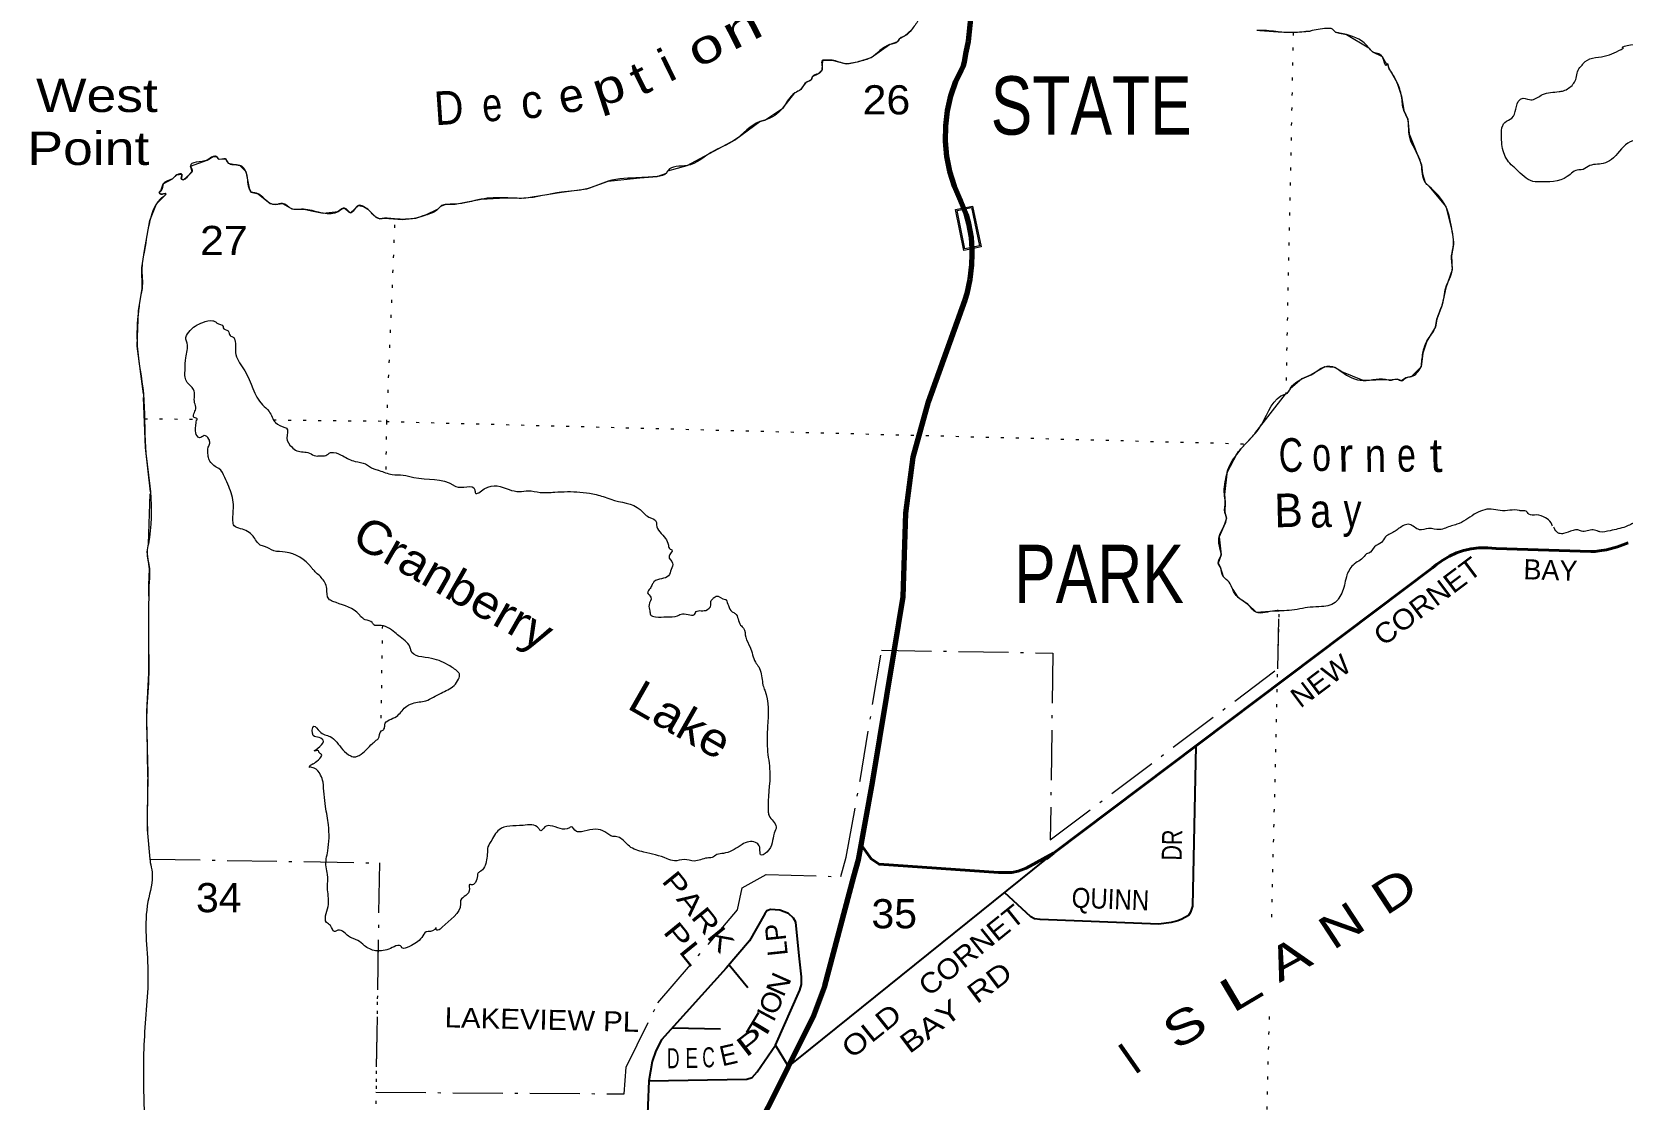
# Model space of a CAD drawing. Header units: feet. Extents: x -493433 to -244333, y 184684 to 373072.
# Drawn here: x -408154 to -398609, y 329638 to 336042 of the extents above; entities that cross this region are included whole.
import ezdxf
from ezdxf.enums import TextEntityAlignment as Align

# ---------------------------------------------------------------- set-up
doc = ezdxf.new("R2010")
doc.units = ezdxf.units.FT
doc.header["$LTSCALE"] = 60
doc.linetypes.add('DOT_DASHED', pattern=[7.7, 5, -1.2, 0.3, -1.2])
doc.linetypes.add('DOTTED', pattern=[1.5, 0.3, -1.2])
for name, color, linetype, lineweight in [('23', 7, 'Continuous', 70), ('26', 7, 'Continuous', 40), ('27', 7, 'Continuous', 13), ('29', 7, 'Continuous', 25), ('30', 7, 'Continuous', 13), ('39', 7, 'Continuous', 13), ('41', 7, 'Continuous', 13), ('44', 7, 'DOT_DASHED', 13), ('59', 7, 'Continuous', 13), ('7', 7, 'DOTTED', 13)]:
    doc.layers.add(name, color=color, linetype=linetype, lineweight=lineweight)
doc.layers.add('42', color=7, linetype='Continuous')

msp = doc.modelspace()

# ---------------------------------------------------------------- linework, layer by layer
at = {"layer": '23'}
for points in [[(-402979.08, 332323.97), (-402924.91, 332652.67), (-402908.06, 333154.85), (-402865.19, 333490.84), (-402772.01, 333821.48), (-402551.65, 334433.89), (-402540.33, 334471.35), (-402521.34, 334557.25), (-402511.42, 334644.66), (-402510.9, 334707.62), (-402510.64, 334740.71), (-402514.76, 334808.44), (-402530.41, 334891.61), (-402543.18, 334943.99), (-402580.04, 335031.57), (-402580.04, 335031.57), (-402617.15, 335116.73), (-402644.19, 335204.49), (-402661.91, 335294.59), (-402670.11, 335386.05), (-402668.7, 335477.87), (-402657.71, 335569.04), (-402637.25, 335658.56), (-402607.54, 335745.45), (-402574.36, 335812.53), (-402562.02, 335837.57), (-402557.02, 335862.53), (-402545.44, 335920.42), (-402532.38, 335985.66), (-402512.35, 336177.33)], [(-403219.68, 330973.51), (-403193.22, 331073.07), (-403108.74, 331537.15), (-402979.08, 332323.97)], [(-403612.1, 329834.57), (-403465.41, 330131.44), (-403394.09, 330317.31), (-403219.68, 330973.51)], [(-404403.84, 325759.67), (-404352.17, 325823.76), (-404304.12, 325894.32), (-404256.74, 325971.6), (-404217.71, 326053.41), (-404187.43, 326138.85), (-404166.26, 326226.99), (-404154.41, 326316.86), (-404152.68, 326381.79), (-404152.01, 326406.79), (-404150.76, 326431.79), (-404116.01, 327643.4), (-404069.02, 328062.02), (-403996.91, 328595.05), (-403928.82, 329091.64), (-403913.76, 329181.76), (-403889.37, 329269.81), (-403855.9, 329354.83), (-403847.76, 329371.51), (-403835.56, 329396.51), (-403821.17, 329421.51), (-403690.92, 329675.06), (-403612.1, 329834.57)]]:
    msp.add_lwpolyline(points, dxfattribs=at)
at = {"layer": '26'}
for points in [[(-402064, 331080.6), (-402022.18, 331114.27), (-399747.35, 332825.34), (-399722.35, 332844.96), (-399697.35, 332863.63), (-399685.4, 332872.56), (-399645.77, 332896.14), (-399603.9, 332915.46), (-399560.24, 332930.29), (-399515.26, 332940.47), (-399469.47, 332945.9), (-399423.36, 332946.51), (-399414.48, 332945.8), (-399367.22, 332941.99), (-399364.48, 332941.9), (-398796.79, 332924), (-398771.84, 332923.21), (-398746.79, 332927.1), (-398703.81, 332933.78), (-398637.3, 332951.39), (-398573, 332975.86)], [(-402022.18, 331114.27), (-402186.51, 331023.76), (-402233.17, 331006.78), (-402271.65, 330998.43), (-402351.96, 330998.29), (-403068.07, 331047.73), (-403115.56, 331078.93), (-403176.75, 331163.56)]]:
    msp.add_lwpolyline(points, dxfattribs=at)
at = {"layer": '29'}
for p, q in [((-403968.1, 330443.7), (-403856.93, 330306.9)), ((-404308.69, 330066.43), (-404021.03, 330059.49)), ((-403612.1, 329834.57), (-403691.21, 329961.25))]:
    msp.add_line(p, q, dxfattribs=at)
for points in [[(-401166.84, 331757.64), (-401187.25, 330796.23), (-401199.48, 330759.9), (-401212.64, 330740.82), (-401252.39, 330718.29), (-401274.95, 330708.49), (-401316.49, 330696.95), (-401389.29, 330688.83), (-402101.2, 330715.42), (-402135.82, 330720.04), (-402157.53, 330731.77), (-402315.5, 330878.11)], [(-403612.1, 329834.57), (-403562.1, 329874.41), (-402064, 331080.6)], [(-403691.21, 329961.25), (-403544.38, 330291.27), (-403534.46, 330325.19), (-403534.46, 330371.37), (-403548.18, 330498.37), (-403569.08, 330699.25), (-403582.04, 330723.91), (-403612.93, 330752.36), (-403664.25, 330771.08), (-403721.41, 330775.45), (-403742.18, 330768.52), (-403755.27, 330750.01), (-403845.81, 330588.21), (-403986.82, 330422.96), (-404374.83, 329993.17), (-404409.18, 329928.04), (-404429.95, 329863.39), (-404450.12, 329748.78), (-404469.08, 329304.72)], [(-404450.12, 329748.78), (-403862.19, 329757.17), (-403829.88, 329768.72), (-403799.88, 329801.04), (-403691.21, 329961.25)]]:
    msp.add_lwpolyline(points, dxfattribs=at)
at = {"layer": '39'}
for points in [[(-402459.69, 336402.13), (-402537.41, 336385.85), (-402616.96, 336342.79), (-402726.52, 336319.4), (-402769.58, 336292.25), (-402781.68, 336292.57), (-402802.41, 336270.91), (-402823.85, 336142.27), (-402834.71, 336112.27), (-402874.51, 336054.77), (-402913.79, 336017.44), (-402944.46, 336002.08), (-402957.02, 335984.24), (-403005.92, 335965.33), (-403116.87, 335887.46), (-403190.12, 335863.13), (-403267.11, 335850.99), (-403351.33, 335871.35), (-403397.71, 335872.56), (-403405.78, 335872.77), (-403411.3, 335814.38), (-403434.09, 335790.74), (-403468.83, 335773.48), (-403475.35, 335755.48), (-403503.99, 335740.08), (-403539.4, 335696.58), (-403574.24, 335675.28), (-403647.19, 335584.32), (-403753.94, 335512.41), (-403784.45, 335503.12), (-403936.59, 335392.01), (-404075.66, 335318.91), (-404220.93, 335239.92), (-404336.74, 335208.62), (-404345.16, 335194.7), (-404400.16, 335173.93), (-404505.27, 335166.56), (-404695.48, 335145.26), (-404823.75, 335100.15), (-404975.59, 335079.87), (-405200.48, 335043.32), (-405311.38, 335046.19), (-405456.86, 335037.87), (-405613, 335007.6), (-405673.59, 335005.14), (-405700.07, 334995.73), (-405714.59, 334979.96), (-405792.24, 334941.61), (-405849.16, 334924.91), (-405932.09, 334916.97), (-406020.71, 334923.32), (-406036.84, 334923.73), (-406065.17, 334920.43), (-406093.08, 334933.27), (-406138.33, 334978.85), (-406164.18, 334993.65), (-406194.27, 335000.49), (-406241.84, 334955.3), (-406277.41, 334984.48), (-406293.64, 334980.86), (-406316.29, 334963.28), (-406405.32, 334953.49), (-406511.67, 334976.43), (-406535.86, 334977.06), (-406594.29, 334980.59), (-406649.97, 335012.32), (-406692.52, 335005.35), (-406722.61, 335012.18), (-406795.78, 335070.61), (-406837.91, 335079.77)], [(-399814.9, 334031.32), (-399804.73, 334113.81), (-399780.69, 334185.86), (-399730.09, 334271.34), (-399720.84, 334317.53), (-399688.37, 334403.48), (-399667.6, 334505.9), (-399628.52, 334613.88), (-399632.41, 334698.76), (-399620.62, 334765.06), (-399620.26, 334779.18), (-399628.75, 334841.99), (-399667.22, 334994.38), (-399769.03, 335116.13), (-399790.64, 335138.89), (-399807.5, 335189.79), (-399814.18, 335244.47), (-399842.56, 335317.88), (-399888.13, 335430.09), (-399895.99, 335517.09), (-399918.85, 335570.17), (-399932.82, 335655.31), (-399960.89, 335740.82), (-400003.4, 335814.59), (-400009.19, 335824.84), (-400016.64, 335849.26), (-400020.83, 335843.31), (-400049.78, 335894.53), (-400107.59, 335922.27), (-400129.15, 335947.06), (-400264.35, 336025.26), (-400304.48, 336034.38), (-400328.52, 336041.06), (-400348.27, 336057.73), (-400382.44, 336062.65), (-400481.71, 336047.07), (-400582.84, 336037.58), (-400673.52, 336041.96), (-400784.27, 336050.89), (-400802.22, 336049.87)], [(-398599.97, 335943.24), (-398601.84, 335943.66), (-398498.38, 335965.19), (-398464.2, 335960.27), (-398454.02, 335964.04), (-398398.03, 335944.41), (-398394.3, 335932.21), (-398380.4, 335923.77), (-398369.17, 335889.16), (-398334.78, 335813.58), (-398326.46, 335744.73), (-398330.02, 335684.26), (-398364.14, 335612.48), (-398377.01, 335582.54), (-398414.44, 335539.1), (-398416.87, 335523.01), (-398450.26, 335479.48), (-398460.51, 335473.68), (-398518.77, 335404.56), (-398574.03, 335373.69), (-398673.39, 335275.35), (-398722.4, 335252.4), (-398813.65, 335234.59), (-398854.55, 335213.44), (-398868.67, 335213.81), (-398938.3, 335173.24), (-399110.62, 335141.38), (-399130.78, 335141.91), (-399232.07, 335205.1), (-399255.7, 335227.93), (-399265.58, 335236.25), (-399320.03, 335316.4), (-399333.52, 335419.7), (-399325.93, 335480.06), (-399313.36, 335497.89), (-399270.31, 335525.03), (-399223.11, 335634.83), (-399214.89, 335640.68), (-399164.58, 335635.32), (-399148.45, 335634.91), (-399087.13, 335665.61), (-398987.82, 335683.21), (-398961.46, 335688.58), (-398903.96, 335727.46), (-398887.11, 335755.28), (-398863.08, 335827.32), (-398856.87, 335833.22), (-398842.24, 335853.03), (-398716.04, 335896.17), (-398601.84, 335943.66)], [(-406837.91, 335079.77), (-406849.39, 335104.29), (-406869.06, 335203.71), (-406906.43, 335241.01), (-406974.69, 335254.9), (-406992.22, 335279.57), (-407034.61, 335278.66), (-407046.35, 335293.1), (-407066.51, 335293.62), (-407101.36, 335272.32), (-407201.14, 335236.56), (-407191.87, 335204.01), (-407206.4, 335188.24), (-407212.61, 335182.35), (-407243.57, 335154.89), (-407255.62, 335157.22), (-407252.83, 335187.43), (-407283.17, 335184.18), (-407310, 335160.66), (-407365.27, 335129.8), (-407380.46, 335087.8), (-407390.76, 335079.99), (-407378.96, 335067.57), (-407350.63, 335070.87), (-407350.79, 335064.82), (-407361.12, 335055), (-407406.67, 335009.75), (-407445.53, 334909.83), (-407478.33, 334731.03), (-407493.11, 334626.45), (-407492.26, 334501.27), (-407499.28, 334463.1), (-407513.75, 334370.62), (-407521.21, 334156.85), (-407484.16, 333869.24), (-407472.16, 333547.98), (-407442.61, 333282.79), (-407454.61, 332970.22), (-407461.89, 332921.97), (-407448.33, 332820.69), (-407450.85, 332721.84), (-407451.67, 332689.56), (-407454.05, 332358.59), (-407452.22, 332193.02), (-407464.13, 331963.22), (-407457.97, 331571.46), (-407459.95, 331256.63), (-407444.96, 331077.88)], [(-407163.33, 333711.55), (-407161.11, 333719.57), (-407179.05, 333728.1), (-407169.65, 333780.34), (-407176.79, 333816.86), (-407182.84, 333895.74), (-407225.98, 333945.31), (-407234.2, 334018.19), (-407230.44, 334086.72), (-407222.18, 334173.31), (-407229.63, 334197.72), (-407212.42, 334239.67), (-407173.13, 334277), (-407128.21, 334298.04), (-407067.41, 334308.58), (-407051.43, 334302.1), (-407045.54, 334295.9), (-407005.73, 334274.68), (-407005.93, 334266.61), (-406976.15, 334247.67), (-406962.75, 334219.06), (-406944.82, 334210.52), (-406935.15, 334194.12), (-406932.19, 334151.65), (-406929.33, 334105.15), (-406875.3, 334008.87), (-406769.55, 333804.27), (-406730.19, 333764.91), (-406691.56, 333697.29), (-406635.83, 333667.58), (-406625.85, 333663.28), (-406623.3, 333604.67), (-406594.4, 333551.44), (-406562.7, 333528.42), (-406488.41, 333514.38), (-406448.5, 333497.2), (-406422.23, 333498.53), (-406389.92, 333499.71), (-406361.23, 333517.13), (-406343.02, 333518.68), (-406287.09, 333497.04), (-406213.25, 333464.85), (-406151.1, 333449.1), (-406101.41, 333419.55), (-406075.36, 333412.82), (-406069.36, 333410.64), (-405991.29, 333386.41), (-405924.8, 333382.67), (-405860.59, 333368.89), (-405623.69, 333322.37), (-405609.79, 333313.94), (-405495.26, 333294.82), (-405491.75, 333274.54), (-405438.66, 333299.4), (-405289.45, 333295.53), (-405227.19, 333283.82), (-405174.62, 333288.51), (-405102.23, 333278.55), (-405015.43, 333280.33), (-404864.11, 333280.44), (-404787.69, 333270.38), (-404703.57, 333245.99), (-404679.58, 333237.3), (-404503.59, 333176.2), (-404450.28, 333130.42), (-404404.68, 333098.95), (-404405.03, 333084.83), (-404350.64, 333002.68), (-404333.52, 332961.86), (-404322.04, 332937.34), (-404312.06, 332933.04), (-404329.17, 332895.13), (-404308.02, 332854.21), (-404317.06, 332816.1), (-404332.15, 332778.14), (-404419.84, 332742.06), (-404430.33, 332726.18), (-404443.04, 332702.29), (-404457.82, 332676.43), (-404438.33, 332649.68), (-404449.6, 332603.55), (-404444.48, 332567.08), (-404441.01, 332544.8), (-404411.07, 332531.9), (-404344.48, 332532.19), (-404277.74, 332538.54), (-404249.2, 332549.91), (-404172.48, 332551.95), (-404170.31, 332557.95), (-404109.46, 332570.49), (-404078.34, 332604), (-404077.82, 332624.18), (-404065.26, 332642.01), (-404059.06, 332647.91), (-404046.76, 332655.66), (-403992.78, 332636.1), (-403986.73, 332635.94)], [(-400666.96, 332568.87), (-400693.64, 332568.51), (-400804.84, 332559.29), (-400850.19, 332600.84), (-400856.08, 332607.05), (-400917.51, 332651.03), (-400946.61, 332696.21), (-400967.71, 332739.15), (-401003.13, 332774.38), (-401021.85, 332831.38), (-401033.38, 332853.89), (-401015.96, 332903.9), (-401021.19, 332936.33), (-401027.35, 333011.18), (-400999.49, 333075.04), (-400984.13, 333123.09), (-400993.29, 333159.67), (-400991.74, 333220.19), (-400996.61, 333266.73), (-400981.37, 333389.47), (-400979.1, 333399.51), (-400923.94, 333505.05), (-400896.8, 333540.69), (-400836.68, 333603.71), (-400771.96, 333688.83), (-400632.18, 333868.89), (-400621.99, 333872.66), (-400601.11, 333900.38), (-400531, 333959.11), (-400475.89, 333983.91), (-400393.95, 334032.25), (-400333.51, 334028.66), (-400291.84, 334001.33), (-400164.04, 333949.56), (-400010.59, 333953.65), (-400004.58, 333951.47), (-399958.01, 333958.34), (-399934.07, 333947.62), (-399907.39, 333965.09), (-399872.86, 333974.29), (-399814.9, 334031.32)], [(-406464.66, 331648.98), (-406434.44, 331674.08), (-406415.47, 331705.89), (-406431.24, 331720.43), (-406433.05, 331728.55), (-406455.29, 331727.1), (-406403.38, 331784.3), (-406429.03, 331807.17), (-406465.01, 331820.21), (-406461.56, 331876.64), (-406426.09, 331843.42), (-406364.3, 331813.56), (-406287.62, 331734.87), (-406240.16, 331697.3), (-406210.02, 331692.48), (-406189.65, 331700.03), (-406109.11, 331772.62), (-406090.55, 331788.28), (-406076.12, 331800.02), (-406054.73, 331847.91), (-406040.35, 331857.63), (-406035.66, 331883.75), (-405965.76, 331934.42), (-405911.9, 331989.53), (-405868.94, 332012.64), (-405789.84, 332028.76), (-405697.88, 332074.81), (-405620.08, 332119.23), (-405592.83, 332158.89), (-405588.02, 332189.04), (-405591.91, 332195.2), (-405645.32, 332236.95), (-405755.14, 332282.2), (-405878.97, 332331.83), (-405880.78, 332339.95), (-405943.49, 332412.23), (-405975.14, 332437.28), (-406070.89, 332480.13), (-406101.08, 332482.94), (-406110.8, 332497.32), (-406152.74, 332514.56), (-406204.03, 332560.29), (-406347.67, 332624.58), (-406371.5, 332639.33), (-406384.01, 332702.23), (-406416.65, 332767.67), (-406463.91, 332813.31), (-406475.65, 332827.74), (-406632.67, 332920.63), (-406701.07, 332928.46), (-406756.91, 332954.13), (-406782.91, 332962.88), (-406825.94, 333016.48), (-406901.48, 333060.84), (-406939.38, 333077.96), (-406946.67, 333108.43), (-406944.21, 333205.26), (-406952.85, 333262), (-406996.55, 333368.1), (-407031.51, 333421.49), (-407039.47, 333425.73), (-407088.69, 333473.43), (-407096.04, 333501.89), (-407094.81, 333550.3), (-407086.13, 333574.3), (-407091.55, 333598.66), (-407119.27, 333619.57), (-407147.86, 333606.18), (-407155.82, 333610.42), (-407171.03, 333647.15), (-407165.3, 333713.62)], [(-399026.14, 333075.33), (-399035.76, 333096.64), (-399069.31, 333125.78), (-399123.34, 333143.32), (-399169.61, 333148.57), (-399185.33, 333165.12), (-399215.52, 333167.93), (-399225.56, 333170.21), (-399340.59, 333169.17), (-399394.82, 333178.64), (-399496.52, 333146.98), (-399600.94, 333087.12), (-399633.46, 333077.88), (-399704.65, 333055.51), (-399771.09, 333061.27), (-399825.73, 333054.62), (-399885.45, 333086.45), (-399946.56, 333063.82), (-399971.22, 333046.29), (-400028.6, 333011.45), (-400053.68, 332977.79), (-400094.67, 332952.6), (-400129.97, 332913.15), (-400144.19, 332909.49), (-400150.45, 332901.58), (-400216.37, 332848.79), (-400260.4, 332783.32), (-400287.12, 332685.11), (-400310.38, 332643.32), (-400322.95, 332625.49), (-400412.55, 332593.49), (-400481.25, 332589.23), (-400606.83, 332570.3), (-400666.95, 332568.87)], [(-398502.94, 333177.8), (-398504.39, 333120.92), (-398527.04, 333103.34), (-398588.35, 333072.65), (-398681.77, 333048.83), (-398742.46, 333042.33), (-398750.48, 333044.56), (-398782.53, 333053.47), (-398853.36, 333045.22), (-398875.34, 333053.87), (-398903.67, 333050.57), (-398960.65, 333031.87), (-398986.85, 333032.54), (-399012.5, 333055.42), (-399018.76, 333069.27)], [(-403986.73, 332635.94), (-403973.54, 332599.26), (-403950.27, 332562.32), (-403932.39, 332551.76), (-403899.86, 332482.29), (-403882.17, 332463.66), (-403869.39, 332410.85), (-403842.71, 332349.6), (-403810.7, 332259.95), (-403791.26, 332231.19), (-403769.27, 332143.82), (-403765.81, 332121.52), (-403754.48, 332090.96), (-403737.81, 331874.54), (-403739.24, 331739.33), (-403724.55, 331603.71), (-403734.6, 331367.8), (-403729.27, 331339.4), (-403686.62, 331271.68), (-403697.67, 331233.62), (-403742.95, 331119.74), (-403779.66, 331104.55), (-403783.27, 331120.78), (-403788.39, 331157.25), (-403810.06, 331178), (-403891.07, 331165.98), (-403903.37, 331158.22), (-404003.41, 331112.37), (-404041.92, 331105.31), (-404070.61, 331087.88), (-404100.96, 331084.63), (-404178.1, 331066.45), (-404238.38, 331076.09), (-404297.1, 331067.52), (-404341.16, 331080.78), (-404481.37, 331120.75), (-404567.25, 331155.28), (-404592.84, 331180.17), (-404650.49, 331213.96), (-404666.62, 331214.39), (-404714.34, 331241.86), (-404768.42, 331257.4), (-404839.35, 331245.11), (-404871.72, 331241.91), (-404885.78, 331244.29), (-404917.37, 331271.36), (-404927.6, 331265.57), (-405042.28, 331278.63), (-405074.74, 331271.41), (-405099.55, 331247.83), (-405111.29, 331262.26), (-405205.64, 331280.86), (-405349.57, 331254.32), (-405399.82, 331182.96), (-405419.04, 331141.07), (-405419.35, 331128.97), (-405422.5, 331084.64), (-405458.79, 331006.86), (-405475.22, 330995.18), (-405479.71, 330977.12), (-405517.4, 330923.61), (-405525.41, 330925.84), (-405528.05, 330901.68), (-405549.29, 330859.84), (-405580.3, 330830.37), (-405580.82, 330810.19), (-405691.34, 330669.76), (-405718.01, 330652.27), (-405726.03, 330654.5), (-405727.74, 330666.66), (-405736.05, 330656.78), (-405786.87, 330641.95), (-405813.95, 330608.35), (-405887.98, 330553.75), (-405932.55, 330546.83), (-405940.36, 330557.12), (-405956.44, 330559.56), (-406001.25, 330542.56), (-406090.39, 330528.72), (-406158.22, 330558.74), (-406197.77, 330590.05), (-406253.61, 330615.72), (-406281.21, 330640.66), (-406315.24, 330651.63), (-406321.34, 330649.77), (-406337.63, 330644.14), (-406360.94, 330679.07), (-406384.67, 330697.85), (-406387.32, 330752.41), (-406373.83, 330806.57), (-406379.33, 330907.63), (-406379.34, 330986.36), (-406388.29, 331030.99), (-406377.76, 331127.61), (-406373.79, 331282.93), (-406391.13, 331394.4), (-406405.58, 331540.11)], [(-406464.66, 331648.98), (-406479.32, 331642.75), (-406487.86, 331635.36), (-406489.04, 331628), (-406487.24, 331631.47)], [(-406405.58, 331540.11), (-406420.62, 331582.89), (-406459.92, 331624.28), (-406487.24, 331631.47)], [(-407444.96, 331077.88), (-407442.81, 331058.36), (-407432.2, 330999.55), (-407456.84, 330824.58), (-407457.35, 330408.78), (-407480.13, 329989.52), (-407480.49, 329579.77), (-407476.86, 329167.91), (-407477.59, 329139.67), (-407506.84, 328704.44), (-407515.94, 328426.12), (-407524.67, 328400.11), (-407545.88, 328122.1), (-407541.43, 328059.42), (-407524.16, 327707.76), (-407550.44, 327468.24), (-407604.88, 327152.75), (-407626.73, 327007.99), (-407636.05, 326721.62), (-407643.17, 326679.41), (-407677.85, 326585.45), (-407696.51, 326487.02), (-407678.43, 326246.36), (-407674.96, 326224.07), (-407677.46, 325967.8), (-407689.53, 325810.67), (-407703.78, 325647.54), (-407699.66, 325413.3), (-407726.77, 325178.5)]]:
    msp.add_spline(points, degree=3, dxfattribs=at)
at = {"layer": '44'}
for points in [[(-403005.92, 335965.33), (-402957.02, 335984.24), (-402944.46, 336002.08), (-402913.79, 336017.44), (-402874.51, 336054.77)], [(-400784.27, 336050.89), (-400673.52, 336041.96), (-400582.84, 336037.58), (-400481.71, 336047.07)], [(-400348.27, 336057.73), (-400328.52, 336041.06), (-400304.48, 336034.38), (-400264.35, 336025.26), (-400129.15, 335947.06), (-400107.59, 335922.27), (-400049.78, 335894.53), (-400020.83, 335843.31), (-400016.64, 335849.26), (-400009.19, 335824.84), (-399960.89, 335740.82), (-399932.82, 335655.31), (-399918.85, 335570.17), (-399895.99, 335517.09), (-399888.13, 335430.09), (-399814.18, 335244.47), (-399807.5, 335189.79), (-399790.64, 335138.89), (-399769.03, 335116.13), (-399667.22, 334994.38), (-399628.75, 334841.99), (-399620.26, 334779.18)], [(-407444.48, 331078.22), (-407459.95, 331256.63), (-407457.97, 331571.46), (-407464.13, 331963.22), (-407452.22, 332193.02), (-407450.85, 332721.84), (-407448.33, 332820.69), (-407461.89, 332921.97), (-407454.61, 332970.22), (-407442.61, 333282.79), (-407472.16, 333547.98), (-407484.16, 333869.24), (-407521.21, 334156.85), (-407513.75, 334370.62), (-407492.26, 334501.27), (-407493.11, 334626.45), (-407478.33, 334731.03), (-407445.53, 334909.83), (-407406.67, 335009.75), (-407361.12, 335055), (-407350.79, 335064.82), (-407350.63, 335070.87), (-407378.96, 335067.57), (-407390.76, 335079.99), (-407380.46, 335087.8), (-407365.27, 335129.8), (-407310, 335160.66), (-407283.17, 335184.18), (-407252.83, 335187.43), (-407255.62, 335157.22), (-407243.57, 335154.89), (-407206.4, 335188.24), (-407191.87, 335204.01), (-407201.14, 335236.56), (-407101.36, 335272.32), (-407066.51, 335293.62), (-407046.35, 335293.1), (-407034.61, 335278.66), (-406992.22, 335279.57), (-406974.69, 335254.9), (-406906.43, 335241.01), (-406869.06, 335203.71), (-406849.39, 335104.29), (-406837.91, 335079.77), (-406795.78, 335070.61), (-406722.61, 335012.18), (-406692.52, 335005.35), (-406649.97, 335012.32), (-406594.29, 334980.59), (-406511.67, 334976.43), (-406466.15, 334966.52), (-406405.32, 334953.49), (-406316.29, 334963.28), (-406293.64, 334980.86), (-406277.41, 334984.48), (-406241.84, 334955.3), (-406194.27, 335000.49), (-406164.18, 334993.65), (-406138.33, 334978.85), (-406093.08, 334933.27), (-406065.17, 334920.43), (-406036.84, 334923.73), (-405932.09, 334916.97), (-405849.16, 334924.91), (-405792.24, 334941.61), (-405714.59, 334979.96), (-405700.07, 334995.73), (-405673.59, 335005.14), (-405613, 335007.6), (-405456.86, 335037.87), (-405311.38, 335046.19), (-405200.48, 335043.32), (-404975.59, 335079.87), (-404823.75, 335100.15), (-404695.48, 335145.26), (-404505.27, 335166.56), (-404400.16, 335173.93), (-404345.16, 335194.7), (-404336.74, 335208.62), (-404220.93, 335239.92), (-403936.59, 335392.01), (-403784.45, 335503.12), (-403753.94, 335512.41), (-403647.19, 335584.32), (-403574.24, 335675.28), (-403539.4, 335696.58), (-403503.99, 335740.08), (-403475.35, 335755.48), (-403468.83, 335773.48), (-403434.09, 335790.74), (-403411.3, 335814.38), (-403405.78, 335872.77), (-403351.33, 335871.35), (-403267.11, 335850.99), (-403190.12, 335863.13), (-403116.87, 335887.46), (-403005.92, 335965.33), (-403005.28, 335965.77)], [(-399620.26, 334779.18), (-399620.62, 334765.06), (-399632.41, 334698.76), (-399628.52, 334613.88), (-399667.6, 334505.9), (-399688.37, 334403.48), (-399720.84, 334317.53), (-399730.09, 334271.34), (-399780.69, 334185.86), (-399804.73, 334113.81), (-399814.9, 334031.32), (-399872.86, 333974.29), (-399907.39, 333965.09), (-399934.07, 333947.62), (-399958.01, 333958.34), (-400004.58, 333951.47), (-400010.59, 333953.65), (-400164.04, 333949.56), (-400291.84, 334001.33), (-400333.51, 334028.66), (-400393.95, 334032.25), (-400475.89, 333983.91), (-400531, 333959.11), (-400601.11, 333900.38), (-400621.99, 333872.66), (-400632.18, 333868.89), (-400836.68, 333603.71), (-400896.8, 333540.69), (-400923.94, 333505.05), (-400979.1, 333399.51), (-400981.37, 333389.47), (-400996.61, 333266.73), (-400991.74, 333220.19), (-400993.29, 333159.67), (-400984.13, 333123.09), (-400999.49, 333075.04), (-401027.35, 333011.18), (-401015.96, 332903.9), (-401033.38, 332853.89), (-401021.85, 332831.38), (-401003.13, 332774.38), (-400967.71, 332739.15), (-400946.61, 332696.21), (-400917.51, 332651.03), (-400856.08, 332607.05), (-400804.84, 332559.29), (-400693.64, 332568.51), (-400667.41, 332568.76)], [(-402041.64, 331193.48), (-400675.8, 332220.83), (-400667.41, 332568.76)], [(-403297.41, 330973.03), (-403266.47, 331089.44), (-403182.64, 331549.96), (-403053.82, 332331.65)], [(-403053.82, 332331.65), (-402025.78, 332314.65), (-402041.64, 331193.48)], [(-407444.48, 331078.22), (-406068.11, 331055.51), (-406088.61, 329679.25), (-404598.85, 329669.57), (-404586.92, 329828.83), (-404395.78, 330215.99), (-403917.73, 330773.88), (-403890.29, 330906.51), (-403746.98, 330985.82), (-403297.41, 330973.03)]]:
    msp.add_lwpolyline(points, dxfattribs=at)
at = {"layer": '59'}
for points in [[(-402507.71, 334996.66), (-402456.83, 334751.89), (-402510.64, 334740.71), (-402559.64, 334730.52), (-402610.51, 334975.29)], [(-402601.05, 334969.09), (-402513.91, 334987.2), (-402466.29, 334758.09), (-402512.27, 334748.54), (-402553.44, 334739.98)]]:
    msp.add_lwpolyline(points, close=True, dxfattribs=at)
at = {"layer": '7'}
for p, q in [((-400582.91, 336037.58), (-400627.97, 333870.8)), ((-406023.75, 333696.09), (-405973.09, 334919.81)), ((-407478.42, 333720.91), (-407160.89, 333717.76)), ((-406705.26, 333713.26), (-406026.14, 333706.53)), ((-406024.9, 333704.09), (-406030.49, 333397.66)), ((-406027.35, 333704.07), (-400868.09, 333570.1)), ((-400711.72, 330730.41), (-400667.41, 332568.87)), ((-406050.08, 332480.89), (-406060.11, 331850.93)), ((-406076.42, 330528.03), (-406107.41, 328357.27)), ((-400772.07, 328226.56), (-400725.75, 330148.32))]:
    msp.add_line(p, q, dxfattribs=at)

# ---------------------------------------------------------------- texts
at = {"layer": '27'}
for s, width, p in [('CORNET', 1.1, (-400042.4, 332351.35)), ('NEW', 1.05, (-400540.19, 331980.33))]:
    msp.add_text(s, height=121, rotation=36.949, dxfattribs=dict(at, width=width)).set_placement(p)
msp.add_text('BAY', height=121, rotation=358.194, dxfattribs=at).set_placement((-399202.64, 332757.68))
at = {"layer": '30'}
for s, height, rotation, width, p in [('DR', 120, 88.784, 0.8, (-401253.05, 331068.66)), ('PARK ', 120, 309.099, 1.3, (-404378.46, 330944.97)), ('QUINN', 120, 357.861, 0.9, (-401914.93, 330787.44)), ('CORNET', 121, 38.839, 1.1, (-402770.18, 330249.43)), ('PL', 120, 309.099, 1.4, (-404370.51, 330640.02)), ('N', 120, 66.015, 1.1, (-403642.91, 330244.87)), ('RD', 121, 36.95, 1.2, (-402481.38, 330205.64)), ('O', 120, 66.015, 1.05, (-403687.69, 330134.46)), ('LAKEVIEW PL', 120, 358.618, 1.1, (-405677.41, 330069.3)), ('OLD', 121, 38.839, 1.2, (-403232.2, 329876.11)), ('BAY', 121, 36.95, 1.25, (-402886.05, 329906.53))]:
    msp.add_text(s, height=height, rotation=rotation, dxfattribs=dict(at, width=width)).set_placement(p)
msp.add_text('LP', height=120, rotation=95.94, dxfattribs=at).set_placement((-403616.16, 330502.41))
for s, rotation, width, p in [('T', 58.851, 1.55, (-403731.19, 330038.79)), ('P', 37.671, 1.55, (-403801.44, 329935.21)), ('D', 0.818, 0.65, (-404303.47, 329823.52)), ('E', 0.818, 0.7, (-404192.86, 329825.13)), ('C', 0.818, 0.65, (-404091.62, 329828.98)), ('E', 12.818, 0.95, (-403960.1, 329845.77))]:
    msp.add_text(s, height=120, rotation=rotation, dxfattribs=dict(at, width=width)).set_placement(p, align=Align.CENTER)
msp.add_text('I', height=120, rotation=61.851, dxfattribs=at).set_placement((-403692.39, 330115.14), align=Align.CENTER)
at = {"layer": '41'}
for s, rotation, width, p in [('n', 26.94, 1.5, (-403949.99, 335925.77)), ('o', 26.526, 1.35, (-404159.25, 335820.5)), ('i', 26.003, 1.15, (-404329.83, 335737.3)), ('t', 26.003, 1.25, (-404503.27, 335652.7)), ('p', 17.918, 1.25, (-404752.22, 335587.71)), ('D', 3.932, 0.9, (-405731.59, 335480.99)), ('e', 4.474, 0.8, (-405444.17, 335501.7)), ('c', 4.474, 0.95, (-405210.63, 335519.98)), ('C', 1.558, 0.75, (-400667.49, 333400.19)), ('o', 1.558, 0.75, (-400466.86, 333406.13)), ('n', 1.104, 0.85, (-400151.78, 333399.81)), ('e', 1.447, 0.75, (-399957.38, 333402.05)), ('B', 1.19, 0.95, (-400695.07, 333068.87)), ('a', 2.538, 0.85, (-400478.3, 333065.72)), ('y', 357.928, 0.8, (-400286.06, 333072.5)), ('Cranberry', 330.313, 1.1, (-406245.02, 332973.27)), ('Lake', 330.312, 1.1, (-404589.48, 331986.85))]:
    msp.add_text(s, height=201.7, rotation=rotation, dxfattribs=dict(at, width=width)).set_placement(p)
for s, rotation, p in [('e', 11.918, (-404971.96, 335547.08)), ('r', 1.558, (-400310.18, 333402.1)), ('t', 1.577, (-399760.1, 333399.71))]:
    msp.add_text(s, height=201.7, rotation=rotation, dxfattribs=at).set_placement(p)
at = {"layer": '42', "width": 1.2}
for s, p in [('West', (-408128.56, 335561.08)), ('Point', (-408180.5, 335243.17))]:
    msp.add_text(s, height=200, dxfattribs=at).set_placement(p)
at = {"layer": '42'}
for s, rotation, width, p in [('D', 33.227, 1.3, (-400027.57, 330734.27)), ('N', 33.227, 1.3, (-400344.38, 330527.32)), ('A', 28.661, 1.35, (-400667.75, 330333.83)), ('L', 30.661, 1.55, (-400947.83, 330149.33)), ('S', 30.661, 1.35, (-401288.74, 329927.51))]:
    msp.add_text(s, height=201.7, rotation=rotation, dxfattribs=dict(at, width=width)).set_placement(p)
msp.add_text('I', height=201.7, rotation=35.003, dxfattribs=at).set_placement((-401538.65, 329778.17))
at = {"layer": '44', "width": 0.8}
for s, p in [('STATE', (-402398.91, 335425.4)), ('PARK', (-402258.43, 332614.31))]:
    msp.add_text(s, height=350, dxfattribs=at).set_placement(p)
at = {"layer": '7'}
for s, width, p in [('26', 1.1, (-403167.92, 335546.67)), ('27', 1.1, (-407144.61, 334702.74)), ('34', 1.05, (-407168.69, 330759.61)), ('35', 1.05, (-403114.61, 330662.93))]:
    msp.add_text(s, height=175, dxfattribs=dict(at, width=width)).set_placement(p)

doc.saveas('drawing.dxf')
